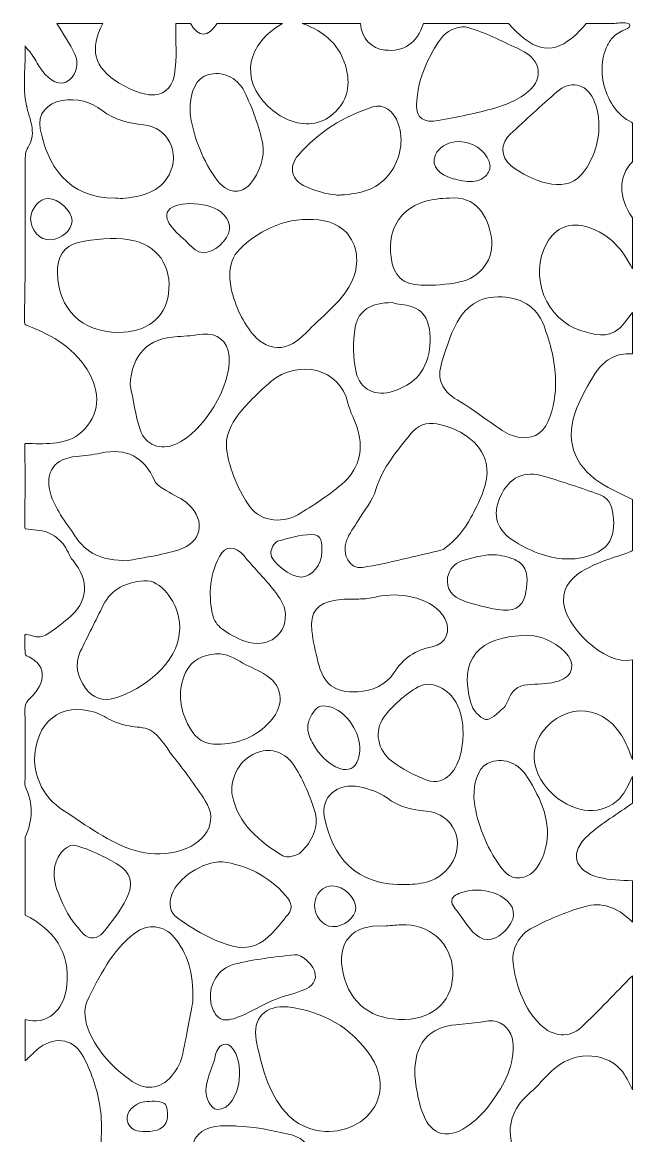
# Model space of a CAD drawing. Header units: inches. Extents: x 95 to 204, y 28 to 375.
# Drawn here: x 94.8 to 203.9, y 176.3 to 375 of the extents above; entities that cross this region are included whole.
import ezdxf

# ---------------------------------------------------------------- set-up
doc = ezdxf.new("R2010")
doc.units = ezdxf.units.IN
doc.header["$MEASUREMENT"] = 0
doc.layers.add('Layer 1', color=7, linetype='Continuous')

msp = doc.modelspace()

# ---------------------------------------------------------------- linework, layer by layer
at = {"layer": 'Layer 1', "lineweight": 0}
for points, knots in [([(95.61, 360.07), (94.84, 363.54), (95.49, 367.16), (95.35, 370.72), (95.36, 370.53), (96.03, 369.93), (96.17, 369.75), (96.44, 369.38), (96.69, 368.99), (96.94, 368.6), (97.45, 367.79), (97.92, 366.95), (98.49, 366.19), (99.59, 364.73), (101.54, 363.2), (103.27, 364.71), (104.63, 365.9), (104.93, 367.69), (104.23, 369.27), (103.36, 371.19), (102.09, 372.93), (100.99, 374.75), (103.74, 374.75), (106.48, 374.75), (109.23, 374.75), (106.79, 370.13), (107.62, 366.9), (112.03, 364.17), (113.18, 363.46), (114.43, 362.86), (115.71, 362.42), (118.91, 361.31), (121.42, 362.38), (121.98, 365.62), (122.49, 368.58), (122.18, 371.7), (122.23, 374.75), (123.09, 374.75), (123.96, 374.75), (124.83, 374.75), (126.4, 372.22), (127.98, 372.22), (129.59, 374.75), (133.49, 374.75), (137.39, 374.75), (141.29, 374.75), (135.03, 371.28), (133.51, 364.8), (138.73, 359.93), (139.76, 358.96), (140.99, 358.09), (142.28, 357.55), (145.13, 356.38), (147.99, 356.56), (150.37, 358.66), (152.69, 360.72), (153.42, 363.34), (152.7, 366.47), (151.69, 370.87), (148.78, 373.3), (144.76, 374.75), (148.23, 374.75), (151.69, 374.75), (155.16, 374.75), (155.44, 372), (157.02, 370.29), (159.54, 370), (162.93, 369.6), (165.27, 371.22), (166.43, 374.75), (171.48, 374.75), (176.54, 374.75), (181.59, 374.75), (182.04, 374.28), (182.46, 373.79), (182.92, 373.34), (187.02, 369.29), (190.32, 369.32), (194.33, 373.46), (194.73, 373.87), (195.08, 374.32), (195.46, 374.75), (197.03, 374.75), (198.59, 374.75), (200.16, 374.75), (201.03, 374.74), (201.85, 374.95), (202.72, 374.81), (203.46, 374.7), (203.36, 374.12), (202.8, 373.84), (202, 373.44), (201.08, 373.11), (200.42, 372.49), (199.93, 372.05), (199.55, 371.42), (199.24, 370.84), (198.6, 369.6), (198.31, 368.2), (198.28, 366.81), (198.22, 363.92), (199.26, 360.93), (201.24, 358.81), (201.6, 358.44), (201.98, 358.09), (202.39, 357.78), (202.52, 357.68), (203.69, 357.05), (203.69, 356.98), (203.69, 354.67), (203.69, 352.36), (203.69, 350.05), (201.15, 347.53), (201.15, 343.7), (203.69, 340.08), (203.69, 337.05), (203.69, 334.01), (203.69, 330.98), (201.96, 334.43), (199.61, 337.2), (195.74, 338.41), (192.65, 339.38), (189.98, 338.39), (188.41, 335.56), (185.16, 329.7), (188.24, 321.8), (194.67, 319.9), (196.82, 319.26), (199.23, 318.48), (201.27, 320.27), (202.21, 321.09), (202.89, 322.2), (203.69, 323.18), (203.69, 320.72), (203.69, 318.27), (203.69, 315.81), (200.69, 316.06), (198.53, 314.61), (197.01, 312.24), (195.77, 310.3), (194.65, 308.26), (193.77, 306.15), (191.55, 300.79), (193.09, 295.94), (197.98, 292.81), (199.78, 291.66), (201.78, 290.8), (203.69, 289.81), (203.69, 286.78), (203.69, 283.74), (203.69, 280.71), (203.69, 280.48), (200.06, 279.41), (199.65, 279.26), (198.22, 278.74), (196.81, 278.17), (195.47, 277.47), (193.1, 276.22), (191.29, 274.47), (191.39, 271.61), (191.54, 267.63), (198.42, 260.11), (203.69, 261.21), (203.69, 255.29), (203.69, 249.37), (203.69, 243.44), (203.27, 244.49), (202.92, 245.57), (202.42, 246.58), (199.1, 253.3), (191.73, 254.05), (187.5, 248.12), (184.94, 244.53), (186.15, 239.77), (190.47, 236.46), (194.39, 233.46), (199.21, 233.67), (201.89, 237.06), (202.66, 238.04), (203.1, 239.29), (203.69, 240.41), (203.69, 238.82), (203.69, 237.23), (203.69, 235.64), (201.06, 233.77), (198.24, 232.11), (195.84, 229.97), (192.37, 226.9), (193.24, 223.6), (197.73, 222.42), (199.64, 221.92), (201.7, 221.97), (203.69, 221.78), (203.69, 219.32), (203.69, 216.86), (203.69, 214.41), (201.52, 216.71), (198.73, 218.05), (195.73, 217.33), (192.36, 216.51), (189.08, 215.09), (185.97, 213.51), (183.35, 212.17), (181.98, 209.53), (182.47, 206.61), (183.11, 202.78), (184.34, 199.04), (187.21, 196.21), (189.53, 193.91), (192.48, 193.7), (194.58, 195.7), (197.71, 198.66), (200.67, 201.81), (203.69, 204.88), (203.69, 198.09), (203.69, 191.3), (203.69, 184.51), (203, 185.74), (202.52, 187.17), (201.58, 188.17), (198.44, 191.51), (192.96, 191.35), (189.31, 187.93), (188, 186.71), (186.89, 185.26), (185.53, 184.1), (182.72, 181.71), (181.28, 178.8), (182.13, 175.13), (182.58, 173.21), (183.56, 171.42), (184.14, 169.52), (185.76, 164.21), (190.65, 162.11), (195.35, 165.01), (198.27, 166.81), (200.92, 169.04), (203.69, 171.08), (203.69, 163.85), (203.69, 156.63), (203.69, 149.41), (203.19, 149.42), (202.69, 149.46), (202.19, 149.45), (198.47, 149.31), (196.86, 147.59), (197.18, 143.86), (197.33, 142.09), (197.81, 140.35), (198.13, 138.6), (198.71, 135.45), (200.4, 133.41), (203.69, 132.94), (203.93, 132.9), (203.7, 128.6), (203.7, 128.2), (202.81, 129.2), (201.63, 129.94), (200.35, 130.33), (199.94, 130.45), (199.51, 130.54), (199.09, 130.47), (198.44, 130.36), (197.9, 129.88), (197.56, 129.33), (196.29, 127.23), (196.69, 124.63), (198.01, 122.68), (198.66, 121.71), (199.52, 120.88), (200.51, 120.25), (200.74, 120.1), (203.69, 118.85), (203.69, 119.07), (203.69, 118.06), (203.69, 117.05), (203.69, 116.04), (200.39, 115.48), (198.96, 113.95), (199.39, 110.81), (199.85, 107.52), (201.06, 104.46), (203.69, 102.17), (203.69, 100.58), (203.69, 99), (203.69, 97.41), (203.37, 97.53), (203.02, 97.61), (202.72, 97.78), (201.16, 98.69), (199.69, 98.64), (198.46, 97.24), (197.27, 95.88), (197.36, 94.32), (198.19, 92.84), (199.1, 91.22), (200.58, 90.94), (202.28, 91.4), (202.75, 91.53), (203.22, 91.65), (203.69, 91.77), (203.69, 90.76), (203.69, 89.75), (203.69, 88.74), (201.93, 86.83), (201.93, 83.58), (203.69, 80.51), (203.69, 77.76), (203.69, 75.02), (203.69, 72.27), (200.66, 74.52), (197.37, 76.14), (193.58, 76.76), (189.45, 77.44), (186.56, 75.18), (187.25, 71.06), (188.04, 66.34), (189.28, 61.64), (192.55, 57.87), (193.81, 56.41), (195.43, 55.26), (197.32, 54.8), (199.43, 54.29), (201.38, 54.77), (203.42, 55.31), (203.49, 55.33), (203.56, 55.34), (203.61, 55.31), (203.69, 55.27), (203.71, 55.18), (203.72, 55.09), (203.83, 54.19), (203.77, 53.27), (203.7, 52.36), (203.69, 52.17), (203.67, 51.97), (203.57, 51.81), (203.47, 51.65), (203.3, 51.54), (203.14, 51.44), (202.34, 50.92), (201.46, 50.24), (201.11, 49.32), (200.6, 47.98), (200.81, 46.42), (201.29, 45.1), (201.56, 44.36), (201.93, 43.67), (202.37, 43.02), (202.72, 42.5), (203.42, 42.01), (203.63, 41.43), (203.7, 41.24), (203.7, 41.03), (203.7, 40.83), (203.7, 39.49), (203.68, 38.16), (203.69, 36.82), (203.59, 37.85), (202.2, 38.59), (201.33, 38.87), (200.14, 39.25), (198.86, 39.17), (197.64, 39.3), (192.94, 39.78), (191.05, 37.92), (191.12, 33.19), (191.14, 31.66), (191.38, 30.11), (191.54, 28.57), (186.8, 28.72), (182.06, 28.53), (177.32, 28.53), (172.44, 28.5), (167.57, 28.47), (162.69, 28.51), (162.68, 28.51), (162.67, 28.51), (162.66, 28.51), (162.04, 28.51), (161.42, 28.51), (160.81, 28.52), (160.86, 29.95), (160.84, 31.41), (160.38, 32.77), (159.92, 34.13), (158.96, 35.38), (157.61, 35.86), (156.13, 36.38), (154.5, 35.92), (153.02, 35.42), (150.8, 34.66), (148.61, 33.81), (146.45, 32.88), (144.53, 32.05), (142.5, 31.33), (141.4, 29.42), (140.66, 28.13), (139.6, 28.51), (138.29, 28.51), (137.93, 28.51), (133.93, 28.51), (133.93, 28.51), (134.84, 32.45), (133.82, 34.14), (129.68, 34.65), (127.76, 34.89), (125.73, 34.41), (123.77, 34.1), (120.61, 33.59), (119.46, 31.55), (120.49, 28.51), (112.11, 28.51), (103.74, 28.51), (95.36, 28.51), (95.36, 29.52), (95.36, 30.53), (95.36, 31.54), (97.3, 32.6), (97.87, 34.38), (97.72, 36.42), (97.62, 37.78), (97, 38.77), (95.36, 38.47), (95.36, 40.06), (95.36, 41.65), (95.36, 43.24), (97.28, 44.63), (99.33, 45.87), (101.09, 47.44), (104.76, 50.74), (105.46, 55.11), (103.31, 59.58), (102.84, 60.55), (102.35, 61.53), (102.07, 62.55), (101.12, 66), (98.76, 67.6), (95.36, 67.94), (95.36, 70.54), (95.36, 73.14), (95.36, 75.74), (97.57, 77.78), (100.01, 79.62), (101.92, 81.9), (103.99, 84.37), (104.89, 87.41), (103.24, 90.54), (101.59, 93.64), (98.84, 94.95), (95.36, 94.81), (95.36, 96.54), (95.36, 98.27), (95.36, 100.01), (97.55, 99.73), (99.75, 99.22), (101.95, 99.21), (107.23, 99.19), (111, 102.23), (111.73, 107.07), (112.12, 109.69), (111.91, 112.41), (109.63, 114.17), (107.54, 115.77), (105.35, 114.6), (103.41, 113.51), (100.68, 111.98), (98.04, 110.29), (95.36, 108.67), (95.36, 109.68), (95.36, 110.7), (95.36, 111.71), (98.39, 112.37), (100.79, 113.7), (101.93, 116.89), (103.47, 121.14), (100.34, 127.88), (95.36, 129.04), (95.36, 132.94), (95.36, 136.84), (95.36, 140.74), (96.45, 140.23), (97.52, 139.66), (98.64, 139.21), (102.6, 137.61), (105.31, 138.45), (107.46, 142.1), (109.61, 145.74), (110.27, 149.79), (110.05, 153.95), (109.9, 156.74), (107.82, 158.6), (105, 158.47), (103.47, 158.4), (101.96, 157.81), (100.46, 157.4), (98.75, 156.94), (97.06, 156.41), (95.36, 155.91), (95.36, 156.49), (95.36, 157.06), (95.36, 157.64), (97.84, 158.4), (99.33, 160.63), (99.2, 163.37), (99.06, 166.48), (97.97, 167.93), (95.36, 168.47), (95.36, 169.34), (95.36, 170.21), (95.36, 171.08), (97.63, 169.87), (99.81, 168.41), (102.21, 167.51), (105.51, 166.27), (108.47, 168.23), (108.69, 171.71), (108.91, 175.05), (109.2, 178.48), (108.68, 181.75), (108.18, 184.87), (107.05, 188.03), (105.52, 190.79), (103.81, 193.87), (100.19, 194.05), (97.52, 191.72), (96.78, 191.07), (96.08, 190.38), (95.36, 189.71), (95.36, 192.16), (95.36, 194.62), (95.36, 197.08), (99.14, 196), (102.32, 198.54), (102.79, 203.13), (103.39, 209.11), (100.49, 213.09), (95.36, 215.71), (95.36, 220.33), (95.36, 224.95), (95.36, 229.58), (96.71, 232.61), (96.88, 235.64), (95.36, 238.68), (95.17, 239.05), (95.36, 240.01), (95.36, 240.43), (95.36, 241.12), (95.36, 241.8), (95.36, 242.48), (95.36, 243.85), (95.36, 245.22), (95.36, 246.58), (95.36, 247.9), (95.36, 249.22), (95.36, 250.54), (95.36, 251.69), (95.02, 253.15), (95.91, 254.01), (96.55, 254.64), (97.17, 255.3), (97.64, 256.06), (98.43, 257.34), (98.81, 259), (97.85, 260.3), (97.33, 261.01), (96.56, 261.51), (95.75, 261.88), (95.64, 261.93), (95.53, 261.98), (95.46, 262.07), (95.39, 262.17), (95.38, 262.29), (95.37, 262.4), (95.28, 263.45), (95.29, 264.49), (95.31, 265.54), (95.31, 265.59), (95.31, 265.65), (95.34, 265.69), (95.39, 265.75), (95.48, 265.76), (95.55, 265.76), (96.05, 265.74), (96.52, 265.5), (97.01, 265.38), (97.91, 265.17), (98.81, 265.46), (99.56, 265.96), (100.75, 266.77), (101.88, 267.66), (102.99, 268.56), (106.62, 271.5), (106.91, 275.36), (103.9, 278.92), (103.16, 279.79), (102.87, 281.05), (102.13, 281.91), (101.39, 282.76), (100.42, 283.57), (99.38, 283.95), (98.13, 284.41), (96.71, 284.41), (95.36, 284.61), (95.2, 284.63), (95.36, 291.41), (95.36, 292.05), (95.36, 294.57), (95.31, 297.09), (95.3, 299.61), (95.3, 299.66), (95.3, 299.72), (95.34, 299.76), (95.38, 299.8), (95.43, 299.8), (95.48, 299.8), (98.53, 299.81), (102.29, 299.43), (104.87, 301.42), (108.43, 304.13), (109.01, 308.15), (106.87, 312.19), (104.51, 316.63), (100.27, 319.12), (95.74, 320.86), (95.6, 320.91), (95.47, 320.96), (95.37, 321.07), (95.22, 321.24), (95.21, 321.48), (95.22, 321.71), (95.27, 325.21), (95.36, 328.72), (95.36, 332.22), (95.36, 337.1), (95.36, 341.98), (95.36, 346.86), (95.36, 348.03), (95.36, 349.2), (95.36, 350.37), (95.36, 351.55), (95.5, 352.03), (96.09, 353.04), (96.7, 354.06), (96.73, 355.33), (96.53, 356.51), (96.32, 357.68), (95.9, 358.8), (95.63, 359.96), (95.62, 360), (95.62, 360.04), (95.61, 360.07)], [0, 0, 0, 0, 1, 1, 1, 2, 2, 2, 3, 3, 3, 4, 4, 4, 5, 5, 5, 6, 6, 6, 7, 7, 7, 8, 8, 8, 9, 9, 9, 10, 10, 10, 11, 11, 11, 12, 12, 12, 13, 13, 13, 14, 14, 14, 15, 15, 15, 16, 16, 16, 17, 17, 17, 18, 18, 18, 19, 19, 19, 20, 20, 20, 21, 21, 21, 22, 22, 22, 23, 23, 23, 24, 24, 24, 25, 25, 25, 26, 26, 26, 27, 27, 27, 28, 28, 28, 29, 29, 29, 30, 30, 30, 31, 31, 31, 32, 32, 32, 33, 33, 33, 34, 34, 34, 35, 35, 35, 36, 36, 36, 37, 37, 37, 38, 38, 38, 39, 39, 39, 40, 40, 40, 41, 41, 41, 42, 42, 42, 43, 43, 43, 44, 44, 44, 45, 45, 45, 46, 46, 46, 47, 47, 47, 48, 48, 48, 49, 49, 49, 50, 50, 50, 51, 51, 51, 52, 52, 52, 53, 53, 53, 54, 54, 54, 55, 55, 55, 56, 56, 56, 57, 57, 57, 58, 58, 58, 59, 59, 59, 60, 60, 60, 61, 61, 61, 62, 62, 62, 63, 63, 63, 64, 64, 64, 65, 65, 65, 66, 66, 66, 67, 67, 67, 68, 68, 68, 69, 69, 69, 70, 70, 70, 71, 71, 71, 72, 72, 72, 73, 73, 73, 74, 74, 74, 75, 75, 75, 76, 76, 76, 77, 77, 77, 78, 78, 78, 79, 79, 79, 80, 80, 80, 81, 81, 81, 82, 82, 82, 83, 83, 83, 84, 84, 84, 85, 85, 85, 86, 86, 86, 87, 87, 87, 88, 88, 88, 89, 89, 89, 90, 90, 90, 91, 91, 91, 92, 92, 92, 93, 93, 93, 94, 94, 94, 95, 95, 95, 96, 96, 96, 97, 97, 97, 98, 98, 98, 99, 99, 99, 100, 100, 100, 101, 101, 101, 102, 102, 102, 103, 103, 103, 104, 104, 104, 105, 105, 105, 106, 106, 106, 107, 107, 107, 108, 108, 108, 109, 109, 109, 110, 110, 110, 111, 111, 111, 112, 112, 112, 113, 113, 113, 114, 114, 114, 115, 115, 115, 116, 116, 116, 117, 117, 117, 118, 118, 118, 119, 119, 119, 120, 120, 120, 121, 121, 121, 122, 122, 122, 123, 123, 123, 124, 124, 124, 125, 125, 125, 126, 126, 126, 127, 127, 127, 128, 128, 128, 129, 129, 129, 130, 130, 130, 131, 131, 131, 132, 132, 132, 133, 133, 133, 134, 134, 134, 135, 135, 135, 136, 136, 136, 137, 137, 137, 138, 138, 138, 139, 139, 139, 140, 140, 140, 141, 141, 141, 142, 142, 142, 143, 143, 143, 144, 144, 144, 145, 145, 145, 146, 146, 146, 147, 147, 147, 148, 148, 148, 149, 149, 149, 150, 150, 150, 151, 151, 151, 152, 152, 152, 153, 153, 153, 154, 154, 154, 155, 155, 155, 156, 156, 156, 157, 157, 157, 158, 158, 158, 159, 159, 159, 160, 160, 160, 161, 161, 161, 162, 162, 162, 163, 163, 163, 164, 164, 164, 165, 165, 165, 166, 166, 166, 167, 167, 167, 168, 168, 168, 169, 169, 169, 170, 170, 170, 171, 171, 171, 172, 172, 172, 173, 173, 173, 174, 174, 174, 175, 175, 175, 176, 176, 176, 177, 177, 177, 178, 178, 178, 179, 179, 179, 180, 180, 180, 181, 181, 181, 182, 182, 182, 183, 183, 183, 184, 184, 184, 185, 185, 185, 186, 186, 186, 187, 187, 187, 188, 188, 188, 189, 189, 189, 190, 190, 190, 191, 191, 191, 192, 192, 192, 193, 193, 193, 194, 194, 194, 195, 195, 195, 196, 196, 196, 197, 197, 197, 198, 198, 198, 199, 199, 199, 200, 200, 200, 201, 201, 201, 202, 202, 202, 203, 203, 203, 204, 204, 204, 205, 205, 205, 206, 206, 206, 207, 207, 207, 208, 208, 208, 209, 209, 209, 210, 210, 210, 211, 211, 211, 212, 212, 212, 213, 213, 213, 214, 214, 214, 215, 215, 215, 216, 216, 216, 217, 217, 217, 217]), ([(173.31, 374.14), (172.89, 374.11), (172.47, 373.99), (172.07, 373.86), (170.25, 373.26), (169.6, 372.27), (168.63, 370.71), (167.98, 369.65), (167.39, 368.56), (166.89, 367.43), (165.86, 365.11), (165.23, 362.62), (165.18, 360.08), (165.13, 357.87), (166.57, 356.93), (169.06, 357.41), (172.45, 358.06), (175.84, 358.72), (179.16, 359.64), (181, 360.15), (182.84, 360.98), (184.42, 362.05), (188.04, 364.48), (187.64, 368.24), (183.71, 370.05), (180.79, 371.39), (177.95, 372.89), (174.87, 373.86), (174.4, 374.01), (173.91, 374.15), (173.41, 374.14), (173.38, 374.14), (173.34, 374.14), (173.31, 374.14)], [0, 0, 0, 0, 1, 1, 1, 2, 2, 2, 3, 3, 3, 4, 4, 4, 5, 5, 5, 6, 6, 6, 7, 7, 7, 8, 8, 8, 9, 9, 9, 10, 10, 10, 11, 11, 11, 11]), ([(124.78, 358.82), (125.25, 355.19), (126.63, 351.02), (129.24, 347.28), (130.13, 346.01), (131.52, 344.65), (133.21, 344.81), (134.16, 344.91), (135.01, 345.5), (135.61, 346.24), (137.02, 347.97), (138.2, 350.96), (137.75, 353.21), (137.09, 356.45), (135.89, 359.66), (134.43, 362.65), (133.16, 365.23), (130.28, 366.26), (128.06, 365.62), (125.91, 365), (124.75, 362.89), (124.78, 358.82)], [0, 0, 0, 0, 1, 1, 1, 2, 2, 2, 3, 3, 3, 4, 4, 4, 5, 5, 5, 6, 6, 6, 7, 7, 7, 7]), ([(197.72, 356.65), (197.7, 358.26), (197.38, 359.84), (196.72, 361.24), (195.37, 364.1), (192.58, 364.62), (190.22, 362.54), (187.41, 360.08), (184.64, 357.56), (181.9, 355.01), (180.17, 353.4), (180.04, 350.95), (182.08, 349.36), (183.92, 347.91), (186.22, 346.73), (188.49, 346.23), (190.71, 345.74), (192.97, 345.9), (194.54, 347.71), (196.57, 350.02), (197.75, 353.4), (197.72, 356.65)], [0, 0, 0, 0, 1, 1, 1, 2, 2, 2, 3, 3, 3, 4, 4, 4, 5, 5, 5, 6, 6, 6, 7, 7, 7, 7]), ([(111.47, 343.56), (112.04, 343.56), (112.63, 343.5), (113.2, 343.57), (116.35, 343.94), (119.34, 344.62), (121.03, 347.76), (123.12, 351.66), (120.86, 356.22), (116.49, 356.68), (113.8, 356.96), (111.34, 357.49), (109.1, 359.23), (107.07, 360.81), (104.58, 361.44), (101.94, 360.99), (99.22, 360.53), (97.55, 358.61), (98.05, 355.96), (99.25, 349.64), (102.88, 343.51), (111.47, 343.56)], [0, 0, 0, 0, 1, 1, 1, 2, 2, 2, 3, 3, 3, 4, 4, 4, 5, 5, 5, 6, 6, 6, 7, 7, 7, 7]), ([(151.53, 344.14), (151.8, 344.15), (152.07, 344.18), (152.34, 344.2), (155.65, 344.47), (158.46, 345.31), (160.49, 348.11), (162.3, 350.59), (162.95, 353.9), (161.93, 356.83), (161.13, 359.13), (159.31, 360.48), (157.37, 359.85), (152.21, 358.17), (147.67, 355.4), (144.11, 351.27), (142.27, 349.12), (142.83, 346.75), (145.45, 345.64), (147.02, 344.97), (149.05, 344.27), (150.76, 344.15), (151.01, 344.13), (151.27, 344.13), (151.53, 344.14)], [0, 0, 0, 0, 1, 1, 1, 2, 2, 2, 3, 3, 3, 4, 4, 4, 5, 5, 5, 6, 6, 6, 7, 7, 7, 8, 8, 8, 8]), ([(174.73, 346.55), (175.88, 346.55), (176.97, 346.85), (177.69, 347.75), (177.93, 348.04), (178.14, 348.38), (178.23, 348.75), (178.41, 349.46), (178.15, 350.21), (177.77, 350.84), (176.61, 352.77), (174.25, 353.91), (172.02, 353.63), (170.58, 353.45), (169.15, 352.64), (168.57, 351.31), (167.61, 349.12), (169.47, 347.76), (171.36, 347.17), (172.34, 346.86), (173.56, 346.55), (174.73, 346.55)], [0, 0, 0, 0, 1, 1, 1, 2, 2, 2, 3, 3, 3, 4, 4, 4, 5, 5, 5, 6, 6, 6, 7, 7, 7, 7]), ([(171.03, 343.58), (168.01, 343.57), (164.73, 342.82), (162.61, 340.52), (160.74, 338.49), (160.26, 335.69), (160.63, 333.03), (161.1, 329.67), (162.63, 328.13), (166.03, 328.05), (168.25, 328), (170.51, 328.17), (172.69, 328.58), (176.61, 329.32), (179.16, 332.76), (178.53, 336.62), (177.91, 340.4), (175.73, 344.09), (171.03, 343.58)], [0, 0, 0, 0, 1, 1, 1, 2, 2, 2, 3, 3, 3, 4, 4, 4, 5, 5, 5, 6, 6, 6, 6]), ([(103.73, 339.54), (103.71, 341.26), (101.26, 343.55), (99.49, 343.52), (97.96, 343.5), (96.35, 341.69), (96.34, 339.97), (96.32, 337.84), (97.97, 336.06), (99.89, 336.15), (101.87, 336.24), (103.75, 337.9), (103.73, 339.54)], [0, 0, 0, 0, 1, 1, 1, 2, 2, 2, 3, 3, 3, 4, 4, 4, 4]), ([(120.71, 341.04), (119.96, 338.96), (123.43, 336.71), (125.08, 334.87), (126.61, 333.16), (129.02, 333.74), (130.81, 335.88), (132.34, 337.73), (132.14, 339.66), (130.26, 341.13), (127.75, 343.1), (121.47, 343.12), (120.71, 341.04)], [0, 0, 0, 0, 1, 1, 1, 2, 2, 2, 3, 3, 3, 4, 4, 4, 4]), ([(131.86, 329.93), (131.84, 328.84), (132.01, 327.74), (132.29, 326.7), (133.06, 323.81), (134.51, 320.74), (136.65, 318.63), (138.01, 317.29), (139.91, 316.58), (141.79, 317.09), (143.69, 317.6), (145.1, 319.21), (146.45, 320.54), (149.25, 323.32), (152.71, 325.87), (154.05, 329.75), (155.01, 332.55), (154.51, 335.9), (152.18, 337.89), (150.94, 338.95), (149.36, 339.52), (147.75, 339.7), (142.33, 340.29), (137.53, 338.25), (133.66, 334.5), (132.39, 333.26), (131.89, 331.62), (131.86, 329.93)], [0, 0, 0, 0, 1, 1, 1, 2, 2, 2, 3, 3, 3, 4, 4, 4, 5, 5, 5, 6, 6, 6, 7, 7, 7, 8, 8, 8, 9, 9, 9, 9]), ([(111.94, 319.64), (117.03, 319.63), (120.34, 322.16), (120.93, 326.51), (121.6, 331.37), (119.03, 335.34), (113.92, 336.17), (110.99, 336.65), (107.79, 336.26), (104.83, 335.67), (102.26, 335.16), (101.03, 332.87), (101.1, 330.26), (101.27, 323.76), (105.46, 319.66), (111.94, 319.64)], [0, 0, 0, 0, 1, 1, 1, 2, 2, 2, 3, 3, 3, 4, 4, 4, 5, 5, 5, 5]), ([(189.98, 311.13), (189.91, 314.42), (189.05, 317.73), (187.92, 320.79), (186.59, 324.37), (183.58, 326.03), (179.72, 325.98), (175.74, 325.93), (173.33, 323.62), (171.81, 320.25), (170.95, 318.35), (170.34, 316.34), (169.71, 314.36), (168.73, 311.32), (169.69, 309.23), (172.41, 307.62), (174.5, 306.39), (176.44, 304.91), (178.45, 303.55), (179.52, 302.83), (180.54, 301.98), (181.7, 301.45), (183.65, 300.56), (186.16, 300.51), (187.69, 302.25), (189.23, 304.01), (189.78, 307.07), (189.94, 309.32), (189.98, 309.92), (189.99, 310.52), (189.98, 311.13)], [0, 0, 0, 0, 1, 1, 1, 2, 2, 2, 3, 3, 3, 4, 4, 4, 5, 5, 5, 6, 6, 6, 7, 7, 7, 8, 8, 8, 9, 9, 9, 10, 10, 10, 10]), ([(160.82, 324.94), (157.11, 324.96), (154.76, 323.57), (154.25, 320.55), (153.81, 317.94), (153.83, 315.09), (154.4, 312.52), (155.08, 309.41), (157.97, 308.13), (161.02, 309.13), (162.35, 309.57), (163.67, 310.28), (164.78, 311.16), (167.29, 313.15), (168.34, 318.2), (167.13, 321.52), (165.92, 324.83), (162.83, 324.33), (160.82, 324.94)], [0, 0, 0, 0, 1, 1, 1, 2, 2, 2, 3, 3, 3, 4, 4, 4, 5, 5, 5, 6, 6, 6, 6]), ([(114.09, 310.27), (114.66, 307.6), (115, 304.86), (115.87, 302.3), (116.85, 299.45), (119.51, 298.54), (122.23, 299.7), (127.14, 301.81), (132.21, 310.17), (131.76, 315.4), (131.53, 318.01), (129.57, 319.62), (127.05, 319.31), (125.56, 319.12), (124.07, 318.95), (122.57, 318.88), (117.24, 318.65), (114.4, 315.71), (114.09, 310.27)], [0, 0, 0, 0, 1, 1, 1, 2, 2, 2, 3, 3, 3, 4, 4, 4, 5, 5, 5, 6, 6, 6, 6]), ([(131.35, 300.65), (131.28, 300.25), (131.25, 299.85), (131.26, 299.45), (131.32, 298.11), (131.67, 296.72), (132.06, 295.44), (132.75, 293.14), (133.84, 291), (135.12, 288.97), (136.93, 286.08), (140.9, 285.34), (143.99, 287.12), (146.71, 288.7), (149.36, 290.48), (151.77, 292.5), (154.77, 295.01), (155.82, 298.38), (154.72, 302.22), (154.24, 303.86), (153.32, 305.39), (152.94, 307.04), (151.52, 313.18), (144.15, 315.04), (139.14, 310.8), (137.12, 309.09), (135.18, 307.22), (133.53, 305.15), (132.55, 303.92), (131.63, 302.28), (131.35, 300.65)], [0, 0, 0, 0, 1, 1, 1, 2, 2, 2, 3, 3, 3, 4, 4, 4, 5, 5, 5, 6, 6, 6, 7, 7, 7, 8, 8, 8, 9, 9, 9, 10, 10, 10, 10]), ([(177.74, 295.2), (177.72, 295.54), (177.67, 295.88), (177.6, 296.22), (176.74, 300.23), (172.57, 302.6), (168.82, 303.32), (166.96, 303.68), (165.32, 303.01), (164.18, 301.59), (161.71, 298.52), (159.12, 295.56), (157.93, 291.6), (157.33, 289.61), (155.84, 287.89), (154.75, 286.06), (154.06, 284.89), (153.16, 283.8), (152.71, 282.54), (151.8, 279.99), (153.22, 277.36), (155.56, 277.72), (160.34, 278.47), (165.04, 279.76), (169.77, 280.84), (169.96, 280.88), (170.14, 281.06), (170.31, 281.19), (172.24, 282.61), (173.74, 284.53), (174.88, 286.63), (176.24, 289.14), (177.92, 292.22), (177.74, 295.2)], [0, 0, 0, 0, 1, 1, 1, 2, 2, 2, 3, 3, 3, 4, 4, 4, 5, 5, 5, 6, 6, 6, 7, 7, 7, 8, 8, 8, 9, 9, 9, 10, 10, 10, 11, 11, 11, 11]), ([(113.62, 278.91), (116.05, 279.41), (119.51, 279.83), (122.77, 280.87), (126.88, 282.17), (127.62, 285.91), (124.51, 288.96), (123.43, 290.03), (121.84, 290.57), (120.52, 291.42), (119.77, 291.91), (118.8, 292.4), (118.47, 293.13), (116.54, 297.47), (113.47, 299.08), (108.78, 298.09), (107.38, 297.8), (105.95, 297.63), (104.52, 297.51), (100.64, 297.18), (98.81, 294.74), (99.85, 290.97), (100.23, 289.61), (100.97, 288.33), (101.69, 287.09), (102.45, 285.79), (103.43, 284.62), (104.24, 283.34), (106.2, 280.24), (109.07, 278.93), (113.62, 278.91)], [0, 0, 0, 0, 1, 1, 1, 2, 2, 2, 3, 3, 3, 4, 4, 4, 5, 5, 5, 6, 6, 6, 7, 7, 7, 8, 8, 8, 9, 9, 9, 10, 10, 10, 10]), ([(192.43, 279.22), (192.77, 279.22), (193.11, 279.24), (193.45, 279.27), (195.28, 279.45), (197.4, 280.09), (198.8, 281.34), (200.16, 282.54), (200.47, 284.57), (200.32, 286.29), (200.16, 288.11), (199.88, 289.98), (197.84, 290.7), (194.6, 291.85), (191.34, 292.95), (188.05, 293.95), (184.33, 295.08), (181.7, 293.82), (180.12, 290.32), (178.61, 286.96), (179.47, 284.32), (182.81, 282.26), (185.65, 280.51), (189.03, 279.17), (192.43, 279.22)], [0, 0, 0, 0, 1, 1, 1, 2, 2, 2, 3, 3, 3, 4, 4, 4, 5, 5, 5, 6, 6, 6, 7, 7, 7, 8, 8, 8, 8]), ([(148.31, 280.57), (148.33, 281.99), (148.3, 283.65), (146.44, 283.58), (144.41, 283.5), (142.35, 283), (140.4, 282.37), (139.8, 282.18), (139.17, 280.98), (139.17, 280.24), (139.17, 278.63), (142.82, 275.94), (144.6, 275.99), (146.52, 276.04), (148.23, 278.15), (148.31, 280.57)], [0, 0, 0, 0, 1, 1, 1, 2, 2, 2, 3, 3, 3, 4, 4, 4, 5, 5, 5, 5]), ([(128.42, 274.07), (128.3, 272.46), (128.44, 270.82), (128.81, 269.21), (129.02, 268.31), (129.68, 267.33), (130.42, 266.78), (131.68, 265.86), (133.1, 265.09), (134.56, 264.55), (138.71, 263.02), (142.46, 265.92), (141.68, 270.15), (141.42, 271.51), (140.39, 272.81), (139.48, 273.96), (137.88, 275.96), (136.03, 277.75), (134.43, 279.75), (132.96, 281.58), (131.07, 281.71), (130, 279.64), (129.08, 277.87), (128.57, 275.99), (128.42, 274.07)], [0, 0, 0, 0, 1, 1, 1, 2, 2, 2, 3, 3, 3, 4, 4, 4, 5, 5, 5, 6, 6, 6, 7, 7, 7, 8, 8, 8, 8]), ([(178.57, 279.98), (176.83, 279.93), (174.93, 279.39), (173.28, 278.86), (171.91, 278.42), (170.97, 277.38), (170.73, 275.95), (170.38, 273.83), (171.68, 272.46), (173.44, 271.8), (175.43, 271.05), (177.56, 270.6), (179.66, 270.2), (182.47, 269.67), (184.04, 270.56), (184.53, 272.73), (184.9, 274.4), (185.32, 276.61), (184.12, 278.07), (183.62, 278.69), (182.88, 279.06), (182.14, 279.32), (181.1, 279.69), (179.73, 280.02), (178.57, 279.98)], [0, 0, 0, 0, 1, 1, 1, 2, 2, 2, 3, 3, 3, 4, 4, 4, 5, 5, 5, 6, 6, 6, 7, 7, 7, 8, 8, 8, 8]), ([(122.92, 266.41), (122.97, 267.21), (122.91, 268.04), (122.73, 268.9), (122.18, 271.53), (119.7, 275.61), (116.53, 275.32), (113.49, 275.04), (110.77, 273.98), (109.29, 270.97), (107.93, 268.21), (106.53, 265.46), (105.19, 262.69), (104.06, 260.34), (104.76, 258.18), (106.13, 256.2), (107.37, 254.39), (109.28, 253.74), (111.27, 254.37), (116.54, 256.05), (122.56, 260.53), (122.92, 266.41)], [0, 0, 0, 0, 1, 1, 1, 2, 2, 2, 3, 3, 3, 4, 4, 4, 5, 5, 5, 6, 6, 6, 7, 7, 7, 7]), ([(155.17, 272.08), (155, 272.07), (154.82, 272.07), (154.65, 272.07), (153.35, 272.06), (152.07, 272.09), (150.8, 271.88), (147.39, 271.32), (146.18, 269.81), (146.52, 266.39), (146.69, 264.54), (147.18, 262.71), (147.6, 260.89), (148.56, 256.83), (150.54, 255.35), (154.67, 255.53), (157.36, 255.65), (159.72, 256.74), (161.14, 258.92), (162.83, 261.53), (164.91, 262.96), (167.97, 263.55), (170.49, 264.03), (171.37, 266.49), (170.22, 268.6), (168.24, 272.25), (162.63, 273.25), (158.94, 272.63), (157.98, 272.47), (157.03, 272.22), (156.06, 272.13), (155.76, 272.1), (155.47, 272.09), (155.17, 272.08)], [0, 0, 0, 0, 1, 1, 1, 2, 2, 2, 3, 3, 3, 4, 4, 4, 5, 5, 5, 6, 6, 6, 7, 7, 7, 8, 8, 8, 9, 9, 9, 10, 10, 10, 11, 11, 11, 11]), ([(185.03, 265.61), (176.04, 265.45), (172.71, 261.27), (174.85, 253.54), (175.18, 252.35), (176.41, 250.91), (177.51, 250.61), (178.33, 250.39), (179.66, 251.76), (180.62, 252.58), (181.14, 253.01), (181.41, 253.77), (181.69, 254.43), (182.45, 256.19), (183.83, 256.77), (185.65, 256.85), (187.28, 256.91), (188.99, 256.95), (190.52, 257.44), (193.16, 258.26), (193.63, 260.68), (191.64, 262.64), (189.6, 264.65), (187.09, 265.59), (185.03, 265.61)], [0, 0, 0, 0, 1, 1, 1, 2, 2, 2, 3, 3, 3, 4, 4, 4, 5, 5, 5, 6, 6, 6, 7, 7, 7, 8, 8, 8, 8]), ([(129.47, 262.3), (129.44, 262.3), (129.42, 262.3), (129.4, 262.3), (127.07, 262.17), (125, 261.12), (123.99, 258.97), (122.56, 255.91), (122.82, 252.9), (124.33, 249.84), (125.34, 247.78), (126.64, 246.31), (128.97, 246.21), (132.65, 246.04), (136.01, 247.13), (138.62, 249.74), (141.64, 252.75), (141.67, 256.27), (138.39, 258.45), (137.06, 259.34), (135.6, 259.87), (134.22, 260.64), (132.65, 261.51), (131.34, 262.38), (129.47, 262.3)], [0, 0, 0, 0, 1, 1, 1, 2, 2, 2, 3, 3, 3, 4, 4, 4, 5, 5, 5, 6, 6, 6, 7, 7, 7, 8, 8, 8, 8]), ([(173.48, 248.14), (173.48, 250.05), (173.12, 251.97), (172.27, 253.59), (171.1, 255.82), (167.91, 257.81), (165.45, 256.39), (163.13, 255.05), (160.91, 253.14), (159.35, 250.98), (157.55, 248.49), (158.25, 245.11), (160.69, 243.22), (162.57, 241.76), (164.8, 240.59), (167.04, 239.77), (170.42, 238.55), (172.5, 241.84), (173.12, 244.74), (173.34, 245.82), (173.48, 246.98), (173.48, 248.14)], [0, 0, 0, 0, 1, 1, 1, 2, 2, 2, 3, 3, 3, 4, 4, 4, 5, 5, 5, 6, 6, 6, 7, 7, 7, 7]), ([(97.05, 243.2), (97.22, 240.15), (98.54, 236.73), (102.09, 234.44), (104.21, 233.08), (106.26, 231.6), (108.41, 230.29), (112.67, 227.7), (117.07, 225.75), (122.29, 226.99), (127.49, 228.23), (130.01, 232.21), (127.5, 236.09), (125.71, 238.87), (123.72, 241.52), (121.67, 244.12), (120.37, 245.77), (118.99, 248.47), (116.79, 249.03), (116.16, 249.19), (115.5, 249.22), (114.84, 249.29), (113.58, 249.43), (112.33, 249.76), (111.16, 250.25), (109.99, 250.74), (108.99, 251.48), (107.77, 251.87), (101.9, 253.75), (97.07, 250.27), (97.05, 243.2)], [0, 0, 0, 0, 1, 1, 1, 2, 2, 2, 3, 3, 3, 4, 4, 4, 5, 5, 5, 6, 6, 6, 7, 7, 7, 8, 8, 8, 9, 9, 9, 10, 10, 10, 10]), ([(145.8, 249.64), (145.79, 249.55), (145.78, 249.46), (145.78, 249.38), (145.74, 248.39), (146.06, 247.41), (146.54, 246.54), (147.62, 244.57), (149.32, 242.57), (151.52, 241.84), (153.06, 241.33), (154.15, 241.85), (154.75, 243.43), (155.76, 246.12), (154.27, 250.2), (151.22, 252.17), (150.27, 252.79), (148.61, 253.26), (147.77, 252.83), (146.82, 252.35), (145.97, 250.76), (145.8, 249.64)], [0, 0, 0, 0, 1, 1, 1, 2, 2, 2, 3, 3, 3, 4, 4, 4, 5, 5, 5, 6, 6, 6, 7, 7, 7, 7]), ([(132.21, 237.89), (132.22, 237.74), (132.21, 237.45), (132.27, 237.17), (133.34, 231.92), (137.13, 228.84), (141.34, 226.26), (142.06, 225.82), (143.96, 226.26), (144.62, 226.96), (146.44, 228.85), (147.86, 231.3), (147.07, 233.99), (146.23, 236.83), (145.05, 239.67), (143.49, 242.17), (141.86, 244.79), (139.18, 245.55), (137, 244.78), (134.11, 243.78), (132.22, 241.11), (132.21, 237.89)], [0, 0, 0, 0, 1, 1, 1, 2, 2, 2, 3, 3, 3, 4, 4, 4, 5, 5, 5, 6, 6, 6, 7, 7, 7, 7]), ([(175.41, 236.51), (175.8, 232.79), (177.2, 228.71), (179.7, 225), (180.66, 223.58), (181.7, 222.2), (183.58, 222.33), (185.6, 222.47), (186.69, 223.98), (187.52, 225.65), (187.8, 226.22), (187.99, 226.85), (188.15, 227.47), (189.4, 232.29), (187.36, 236.36), (185, 240.26), (183.47, 242.79), (180.85, 243.76), (178.55, 243.04), (176.51, 242.41), (175.39, 240.34), (175.41, 236.51)], [0, 0, 0, 0, 1, 1, 1, 2, 2, 2, 3, 3, 3, 4, 4, 4, 5, 5, 5, 6, 6, 6, 7, 7, 7, 7]), ([(163.51, 221.16), (165.91, 221.21), (169.1, 221.55), (171.22, 224.59), (174.07, 228.67), (171.81, 233.83), (166.9, 234.24), (164.35, 234.45), (162.05, 235), (159.91, 236.59), (158.53, 237.62), (156.7, 238.22), (154.98, 238.58), (151.1, 239.38), (147.99, 236.73), (148.74, 233.12), (150.13, 226.41), (154.08, 220.73), (163.51, 221.16)], [0, 0, 0, 0, 1, 1, 1, 2, 2, 2, 3, 3, 3, 4, 4, 4, 5, 5, 5, 6, 6, 6, 6]), ([(100.53, 223.28), (100.49, 221.67), (101.05, 220.08), (101.7, 218.53), (102.64, 216.25), (103.98, 214.13), (105.73, 212.37), (106.83, 211.27), (108.31, 211.47), (109.2, 212.55), (110.79, 214.46), (112.35, 216.47), (113.46, 218.67), (114.84, 221.39), (114.21, 223.36), (111.59, 224.92), (109.4, 226.23), (107.01, 227.27), (104.59, 228.08), (102.99, 228.62), (101.54, 226.76), (101.01, 225.52), (100.69, 224.77), (100.54, 224.02), (100.53, 223.28)], [0, 0, 0, 0, 1, 1, 1, 2, 2, 2, 3, 3, 3, 4, 4, 4, 5, 5, 5, 6, 6, 6, 7, 7, 7, 8, 8, 8, 8]), ([(130.55, 225.21), (126.92, 225.25), (122.56, 222.28), (121.54, 219.39), (120.97, 217.78), (121.02, 216.19), (122.57, 215.13), (124.34, 213.93), (126.14, 212.71), (128.07, 211.8), (134.76, 208.65), (137.18, 209.29), (141.69, 215.11), (141.73, 215.17), (141.75, 215.25), (141.8, 215.3), (143.3, 216.6), (142.94, 217.95), (141.82, 219.22), (138.69, 222.79), (134.67, 224.64), (130.55, 225.21)], [0, 0, 0, 0, 1, 1, 1, 2, 2, 2, 3, 3, 3, 4, 4, 4, 5, 5, 5, 6, 6, 6, 7, 7, 7, 7]), ([(154.34, 216.94), (154.38, 218.74), (152.16, 220.89), (150.21, 220.93), (148.49, 220.96), (147.05, 219.46), (146.99, 217.55), (146.92, 215.52), (148.41, 213.72), (150.21, 213.64), (152.19, 213.55), (154.31, 215.24), (154.34, 216.94)], [0, 0, 0, 0, 1, 1, 1, 2, 2, 2, 3, 3, 3, 4, 4, 4, 4]), ([(171.56, 218.63), (171.14, 217.79), (172.01, 216.94), (172.5, 216.31), (173.66, 214.8), (174.7, 212.76), (176.42, 211.74), (178.32, 210.61), (180.37, 212.02), (181.55, 213.53), (183.05, 215.45), (182.72, 217.53), (180.56, 218.86), (178.22, 220.29), (175.24, 220.61), (172.7, 219.53), (172.32, 219.36), (171.94, 219.16), (171.69, 218.83), (171.63, 218.76), (171.59, 218.7), (171.56, 218.63)], [0, 0, 0, 0, 1, 1, 1, 2, 2, 2, 3, 3, 3, 4, 4, 4, 5, 5, 5, 6, 6, 6, 7, 7, 7, 7]), ([(125.3, 200.31), (125.35, 205.59), (124.34, 208.88), (121.96, 211.7), (120.09, 213.93), (117.3, 214.25), (114.93, 212.47), (110.77, 209.33), (108.58, 204.72), (106.37, 200.25), (105.67, 198.85), (106.09, 196.49), (106.77, 194.89), (108.35, 191.18), (111.17, 188.32), (114.47, 186.04), (117.13, 184.21), (119.93, 184.82), (121.85, 187.43), (122.48, 188.29), (123.07, 189.28), (123.3, 190.29), (124.16, 194.14), (124.85, 198.02), (125.3, 200.31)], [0, 0, 0, 0, 1, 1, 1, 2, 2, 2, 3, 3, 3, 4, 4, 4, 5, 5, 5, 6, 6, 6, 7, 7, 7, 8, 8, 8, 8]), ([(159.38, 213.72), (153.71, 214.13), (150.85, 210.8), (152.08, 205.31), (153.3, 199.85), (157.25, 196.91), (163.09, 197.09), (168.52, 197.26), (171.84, 200.65), (171.64, 205.81), (171.44, 210.68), (167.47, 214.19), (162.37, 213.98), (161.37, 213.93), (160.37, 213.81), (159.38, 213.72)], [0, 0, 0, 0, 1, 1, 1, 2, 2, 2, 3, 3, 3, 4, 4, 4, 5, 5, 5, 5]), ([(128.42, 200.63), (128.49, 199.85), (128.72, 199.08), (129.12, 198.36), (129.52, 197.62), (130.14, 197.03), (131.01, 196.99), (132.01, 196.95), (133.04, 197.38), (133.94, 197.75), (135.85, 198.52), (137.61, 199.68), (139.51, 200.48), (141.15, 201.17), (142.92, 201.54), (144.59, 202.18), (145.94, 202.69), (147.33, 203.34), (147.12, 205.19), (146.96, 206.61), (144.82, 208.79), (143.41, 208.63), (139.8, 208.22), (136.15, 207.84), (132.65, 206.92), (129.8, 206.16), (128.16, 203.37), (128.42, 200.63)], [0, 0, 0, 0, 1, 1, 1, 2, 2, 2, 3, 3, 3, 4, 4, 4, 5, 5, 5, 6, 6, 6, 7, 7, 7, 8, 8, 8, 9, 9, 9, 9]), ([(148.86, 177.12), (152.78, 176.9), (156.96, 179), (158.29, 182.86), (159.17, 185.44), (158.57, 188.16), (157.1, 190.39), (153.6, 195.69), (148.43, 198.57), (142.2, 199.31), (138.31, 199.78), (135.82, 197.25), (136.59, 193.38), (137.5, 188.82), (138.63, 184.2), (141.8, 180.52), (143.62, 178.41), (146.21, 177.26), (148.86, 177.12)], [0, 0, 0, 0, 1, 1, 1, 2, 2, 2, 3, 3, 3, 4, 4, 4, 5, 5, 5, 6, 6, 6, 6]), ([(164.88, 187.71), (164.9, 186.26), (165.13, 184.78), (165.43, 183.42), (166.08, 180.5), (167.15, 176.37), (170.96, 176.69), (172.12, 176.79), (173.21, 177.31), (174.16, 177.96), (175.61, 178.97), (176.99, 180.24), (178.05, 181.65), (180.43, 184.83), (182.53, 188.23), (182.43, 192.43), (182.39, 194.31), (181.4, 196.16), (179.49, 196.69), (178.51, 196.97), (177.58, 196.78), (176.61, 196.61), (175.15, 196.35), (173.67, 196.31), (172.2, 196.15), (170.14, 195.92), (168.02, 195.26), (166.67, 193.59), (165.31, 191.92), (164.87, 189.83), (164.88, 187.71)], [0, 0, 0, 0, 1, 1, 1, 2, 2, 2, 3, 3, 3, 4, 4, 4, 5, 5, 5, 6, 6, 6, 7, 7, 7, 8, 8, 8, 9, 9, 9, 10, 10, 10, 10]), ([(127.61, 184.32), (127.59, 183.3), (128.35, 181.12), (129.59, 181.05), (131.92, 180.93), (133.15, 183.83), (133.46, 185.69), (133.78, 187.61), (133.67, 189.98), (132.55, 191.65), (132.07, 192.37), (131.32, 193), (130.44, 192.51), (130.02, 192.28), (129.73, 191.87), (129.55, 191.43), (129.32, 190.88), (129.23, 190.27), (129.05, 189.71), (128.51, 188.01), (127.65, 186.17), (127.61, 184.37), (127.61, 184.35), (127.61, 184.33), (127.61, 184.32)], [0, 0, 0, 0, 1, 1, 1, 2, 2, 2, 3, 3, 3, 4, 4, 4, 5, 5, 5, 6, 6, 6, 7, 7, 7, 8, 8, 8, 8]), ([(116.89, 177.08), (118.89, 177.06), (120.35, 177.72), (120.68, 179.21), (120.89, 180.14), (120.74, 181.79), (120.19, 182.1), (119.23, 182.62), (117.82, 182.51), (116.63, 182.38), (114.8, 182.19), (113.3, 180.53), (113.58, 179.1), (113.94, 177.32), (115.37, 177.07), (116.89, 177.08)], [0, 0, 0, 0, 1, 1, 1, 2, 2, 2, 3, 3, 3, 4, 4, 4, 5, 5, 5, 5]), ([(131.99, 178.12), (129.67, 178.17), (126.96, 177.94), (125.71, 175.82), (124.82, 174.32), (125.44, 172.51), (126.46, 171.25), (128.21, 169.1), (130.24, 167.08), (132.48, 165.46), (136.23, 162.75), (143.12, 164.32), (145.6, 168.15), (148, 171.85), (146.58, 175.74), (142.32, 176.65), (139.35, 177.28), (136.26, 177.93), (133.18, 178.07), (132.8, 178.09), (132.4, 178.11), (131.99, 178.12)], [0, 0, 0, 0, 1, 1, 1, 2, 2, 2, 3, 3, 3, 4, 4, 4, 5, 5, 5, 6, 6, 6, 7, 7, 7, 7])]:
    msp.add_open_spline(points, degree=3, knots=knots, dxfattribs=at)

doc.saveas('drawing.dxf')
